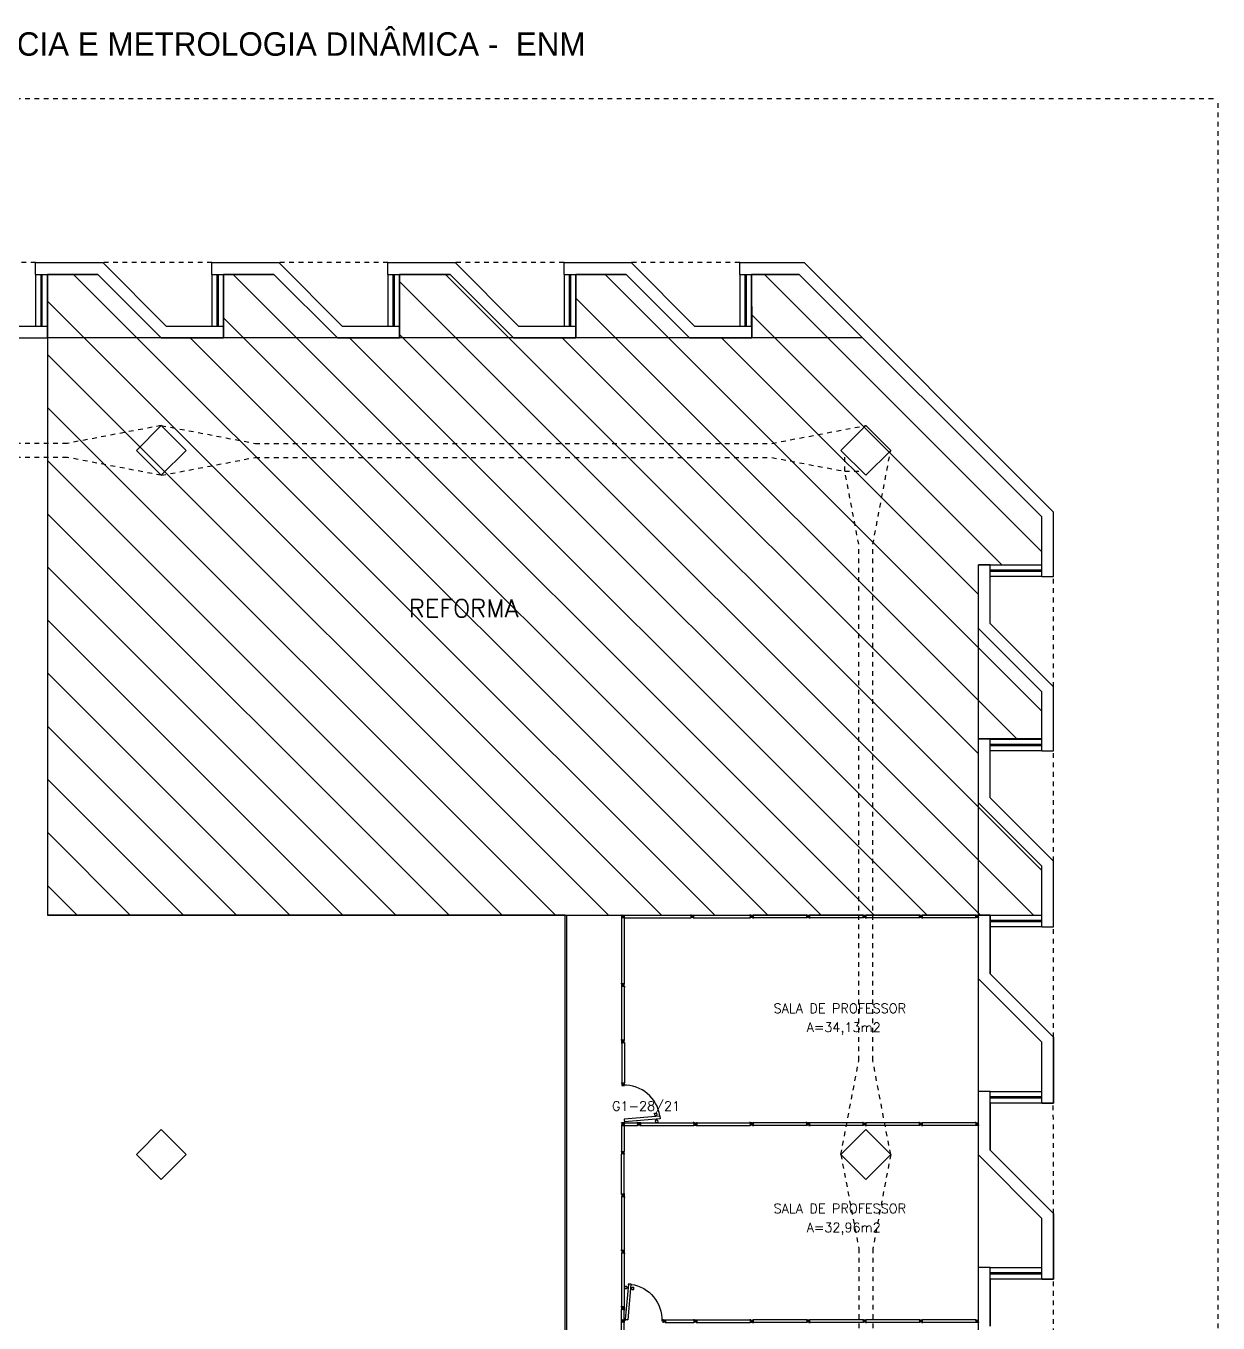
# Model space of a CAD drawing. Header units: centimetres. Extents: x -15 to 273, y 1 to 137.
# Drawn here: x 247.22 to 272.6, y 109.57 to 137.2 of the extents above; entities that cross this region are included whole.
import ezdxf

# ---------------------------------------------------------------- set-up
doc = ezdxf.new("R2010")
doc.units = ezdxf.units.CM
doc.header["$LTSCALE"] = 0.003
doc.header["$MEASUREMENT"] = 0
doc.linetypes.add('HIDDEN', pattern=[0.375, 0.25, -0.125])
doc.linetypes.add('HIDDEN2', pattern=[0.1875, 0.125, -0.0625])
doc.layers.get('0').update_dxf_attribs({"linetype": 'CONTINUOUS'})
for name, color, linetype in [('ALV', 2, 'CONTINUOUS'), ('AR-PRJ-100', 1, 'HIDDEN2'), ('AREA', 2, 'CONTINUOUS'), ('DIV', 2, 'CONTINUOUS'), ('ENDEREÇO NOVO', 2, 'CONTINUOUS'), ('ESQ', 1, 'CONTINUOUS'), ('ESTRUT', 2, 'CONTINUOUS'), ('PainelFELTRO', 2, 'CONTINUOUS'), ('PL-Áreas-Depto', 2, 'CONTINUOUS'), ('PROJ', 1, 'HIDDEN'), ('TEXTO', 2, 'CONTINUOUS'), ('USO', 2, 'CONTINUOUS')]:
    doc.layers.add(name, color=color, linetype=linetype)
doc.styles.add('UNB-100', font='simplex.shx', dxfattribs={"height": 0.2})

# ---------------------------------------------------------------- blocks, each defined once
blk = doc.blocks.new('MTDIV')
for p, q in [((-0.0285, 0.0185), (-0.0285, 0.0285)), ((-0.0185, 0.0285), (-0.0285, 0.0285)), ((-0.0265, 0.0185), (-0.0285, 0.0185)), ((-0.0265, 0.0235), (-0.0265, 0.0265)), ((-0.0265, 0.0265), (-0.0185, 0.0265)), ((-0.0265, 0.0235), (0.0265, 0.0235)), ((-0.0215, 0.0235), (-0.0265, 0.0235)), ((-0.0265, 0.0185), (-0.0265, 0.0215)), ((-0.0265, 0.0215), (-0.0235, 0.0215)), ((-0.0235, 0.0215), (-0.0235, -0.0215)), ((-0.0215, 0.0235), (-0.0215, 0.0215)), ((-0.0215, 0.0215), (0.0215, 0.0215)), ((-0.0215, 0.0195), (0.0195, 0.0195)), ((-0.0215, 0.0195), (-0.0215, -0.0195)), ((-0.0185, 0.0265), (-0.0185, 0.0285)), ((-0.0049, 0), (0.0049, 0)), ((0, -0.0049), (0, 0.0049)), ((0.0115, 0.0095), (0.0115, 0.0075)), ((0.0195, 0.0095), (0.0115, 0.0095)), ((0.0215, 0.0075), (0.0115, 0.0075)), ((0.0135, 0.0075), (0.0135, 0.0055)), ((0.0215, 0.0055), (0.0135, 0.0055)), ((0.0185, 0.0265), (0.0185, 0.0285)), ((0.0185, 0.0285), (0.0285, 0.0285)), ((0.0185, 0.0265), (0.0265, 0.0265)), ((0.0195, 0.0195), (0.0195, 0.0095)), ((0.0215, 0.0235), (0.0215, 0.0075)), ((0.0215, 0.0235), (0.0265, 0.0235)), ((0.0215, 0.0055), (0.0215, -0.0055)), ((0.0235, 0.0215), (0.0235, -0.0215)), ((0.0265, 0.0215), (0.0235, 0.0215)), ((0.0265, 0.0235), (0.0265, 0.0265)), ((0.0265, 0.0185), (0.0265, 0.0215)), ((0.0265, 0.0185), (0.0285, 0.0185)), ((0.0285, 0.0185), (0.0285, 0.0285)), ((-0.0285, -0.0185), (-0.0285, -0.0285)), ((-0.0285, -0.0185), (-0.0265, -0.0185)), ((-0.0185, -0.0285), (-0.0285, -0.0285)), ((-0.0265, -0.0185), (-0.0265, -0.0215)), ((-0.0265, -0.0215), (-0.0235, -0.0215)), ((0.0265, -0.0235), (-0.0265, -0.0235)), ((-0.0265, -0.0235), (-0.0265, -0.0265)), ((-0.0215, -0.0235), (-0.0265, -0.0235)), ((-0.0185, -0.0265), (-0.0265, -0.0265)), ((-0.0215, -0.0195), (0.0195, -0.0195)), ((-0.0215, -0.0215), (0.0215, -0.0215)), ((-0.0215, -0.0215), (-0.0215, -0.0235)), ((-0.0185, -0.0265), (-0.0185, -0.0285)), ((0.0115, -0.0075), (0.0115, -0.0095)), ((0.0215, -0.0075), (0.0115, -0.0075)), ((0.0195, -0.0095), (0.0115, -0.0095)), ((0.0135, -0.0055), (0.0135, -0.0075)), ((0.0215, -0.0055), (0.0135, -0.0055)), ((0.0185, -0.0265), (0.0185, -0.0285)), ((0.0265, -0.0265), (0.0185, -0.0265)), ((0.0185, -0.0285), (0.0285, -0.0285)), ((0.0195, -0.0095), (0.0195, -0.0195)), ((0.0215, -0.0075), (0.0215, -0.0235)), ((0.0215, -0.0235), (0.0265, -0.0235)), ((0.0265, -0.0215), (0.0235, -0.0215)), ((0.0265, -0.0185), (0.0265, -0.0215)), ((0.0285, -0.0185), (0.0265, -0.0185)), ((0.0265, -0.0235), (0.0265, -0.0265)), ((0.0285, -0.0185), (0.0285, -0.0285))]:
    blk.add_line(p, q)
blk = doc.blocks.new('DIV12')
for p, q in [((-0.005, 0), (0.005, 0)), ((0, -0.005), (0, 0.005)), ((0.024, 0.018), (0.028, 0.018)), ((0.024, 0.018), (0.024, 0.016)), ((0.024, 0.016), (0.028, 0.016)), ((0.028, 0.03), (0.043, 0.03)), ((0.028, 0.018), (0.028, 0.03)), ((0.028, -0.017), (0.028, 0.016)), ((0.03, 0.028), (1.169, 0.028)), ((0.03, -0.029), (0.03, 0.028)), ((0.043, 0.03), (0.043, 0.028)), ((1.157, 0.03), (1.157, 0.028)), ((1.171, 0.03), (1.157, 0.03)), ((1.169, -0.029), (1.169, 0.028)), ((1.171, 0.018), (1.171, 0.03)), ((1.176, 0.018), (1.171, 0.018)), ((1.176, 0.016), (1.171, 0.016)), ((1.171, -0.017), (1.171, 0.016)), ((1.176, 0.018), (1.176, 0.016)), ((1.195, 0), (1.205, 0)), ((1.2, -0.005), (1.2, 0.005)), ((0.024, -0.017), (0.028, -0.017)), ((0.024, -0.017), (0.024, -0.019)), ((0.024, -0.019), (0.028, -0.019)), ((0.028, -0.031), (0.028, -0.019)), ((0.028, -0.031), (0.043, -0.031)), ((0.03, -0.029), (1.169, -0.029)), ((0.043, -0.029), (0.043, -0.031)), ((1.157, -0.029), (1.157, -0.031)), ((1.171, -0.031), (1.157, -0.031)), ((1.176, -0.017), (1.171, -0.017)), ((1.176, -0.019), (1.171, -0.019)), ((1.171, -0.031), (1.171, -0.019)), ((1.176, -0.017), (1.176, -0.019))]:
    blk.add_line(p, q)
blk = doc.blocks.new('PLXD')
at = {"color": 1}
for p, q in [((-0.194, 0.727), (-0.233, 0.723)), ((-0.229, 0.673), (-0.233, 0.723)), ((-0.189, 0.677), (-0.229, 0.673)), ((-0.192, 0.712), (-0.194, 0.727)), ((-0.164, 0.714), (-0.192, 0.712)), ((-0.162, 0.694), (-0.19, 0.692)), ((-0.189, 0.677), (-0.19, 0.692)), ((-0.107, 0.719), (-0.079, 0.722)), ((-0.106, 0.7), (-0.077, 0.702)), ((-0.08, 0.737), (-0.041, 0.74)), ((-0.079, 0.722), (-0.08, 0.737)), ((-0.076, 0.687), (-0.077, 0.702)), ((-0.076, 0.687), (-0.036, 0.691)), ((-0.036, 0.691), (-0.041, 0.74))]:
    blk.add_line(p, q, dxfattribs=at)
at = {"color": 2}
for p, q in [((-0.172, 0.786), (-0.161, 0.787)), ((-0.172, 0.786), (-0.171, 0.772)), ((-0.169, 0.772), (-0.171, 0.772)), ((-0.17, 0.784), (-0.114, 0.789)), ((-0.17, 0.784), (-0.103, 0.028)), ((-0.159, 0.792), (-0.161, 0.792)), ((-0.161, 0.792), (-0.161, 0.787)), ((-0.159, 0.792), (-0.159, 0.787)), ((-0.159, 0.787), (-0.126, 0.79)), ((-0.124, 0.795), (-0.126, 0.795)), ((-0.124, 0.795), (-0.124, 0.79)), ((-0.124, 0.79), (-0.112, 0.791)), ((-0.114, 0.789), (-0.046, 0.033)), ((-0.112, 0.791), (-0.11, 0.777)), ((-0.105, 0.026), (-0.106, 0.04)), ((-0.104, 0.04), (-0.106, 0.04)), ((-0.105, 0.026), (-0.093, 0.027)), ((-0.103, 0.028), (-0.046, 0.033)), ((-0.092, 0.022), (-0.093, 0.027)), ((-0.09, 0.022), (-0.092, 0.022)), ((-0.091, 0.027), (-0.058, 0.03)), ((-0.09, 0.022), (-0.091, 0.027)), ((-0.057, 0.025), (-0.058, 0.03)), ((-0.055, 0.025), (-0.057, 0.025)), ((-0.056, 0.03), (-0.044, 0.031)), ((-0.055, 0.025), (-0.056, 0.03)), ((-0.045, 0.045), (-0.047, 0.045)), ((-0.044, 0.031), (-0.045, 0.045)), ((-0.008, 0), (0.006, 0)), ((0, 0.007), (0, -0.006))]:
    blk.add_line(p, q, dxfattribs=at)
for p, q in [((-0.126, 0.795), (-0.126, 0.79)), ((-0.11, 0.777), (-0.112, 0.777))]:
    blk.add_line(p, q)
at = {"color": 1}
blk.add_arc((-0.064, 0.029), 0.764, 98.125, 182.1419, dxfattribs=at)

msp = doc.modelspace()

# ---------------------------------------------------------------- hatches: boundary and pattern name
at = {"layer": 'PainelFELTRO'}
h = msp.add_hatch(dxfattribs=at)
h.set_pattern_fill('_USER', color=1, scale=0.8, angle=315, style=0, pattern_type=0)
h.set_pattern_definition([(315, (0, 0), (0.5656854, 0.5656854), [])])
h.paths.add_polyline_path([(268.848, 123.019), (267.498, 124.369), (267.498, 125.723), (268.848, 125.723), (268.848, 126.742), (263.681, 131.909), (262.663, 131.909), (262.673, 130.559), (261.348, 130.559), (259.998, 131.909), (258.923, 131.909), (258.923, 130.559), (257.598, 130.559), (256.248, 131.909), (255.173, 131.909), (255.173, 130.559), (253.848, 130.559), (252.498, 131.909), (251.423, 131.909), (251.423, 130.559), (250.098, 130.559), (248.748, 131.909), (248.74, 131.909), (247.673, 131.909), (247.673, 130.559), (247.673, 118.259), (268.848, 118.259), (268.848, 119.305), (267.498, 120.655), (267.498, 122.019), (268.848, 122.019)])

# ---------------------------------------------------------------- linework, layer by layer
for p, q in [((259.935, 118.229), (259.925, 118.229)), ((259.93, 118.224), (259.93, 118.234))]:
    msp.add_line(p, q)
at = {"layer": 'ALV'}
for p, q in [((247.423, 132.159), (248.852, 132.159)), ((247.423, 131.909), (247.423, 132.159)), ((250.202, 130.809), (248.852, 132.159)), ((251.173, 132.159), (252.602, 132.159)), ((251.173, 131.909), (251.173, 132.159)), ((253.952, 130.809), (252.602, 132.159)), ((254.923, 131.909), (254.923, 132.159)), ((254.923, 132.159), (256.352, 132.159)), ((257.702, 130.809), (256.352, 132.159)), ((258.673, 132.159), (260.102, 132.159)), ((258.673, 131.909), (258.673, 132.159)), ((261.452, 130.809), (260.102, 132.159)), ((262.413, 132.159), (263.785, 132.159)), ((262.413, 131.909), (262.413, 132.159)), ((269.098, 126.846), (263.785, 132.159)), ((247.423, 131.909), (248.748, 131.909)), ((250.098, 130.559), (248.748, 131.909)), ((251.173, 131.909), (252.498, 131.909)), ((253.848, 130.559), (252.498, 131.909)), ((254.923, 131.909), (256.248, 131.909)), ((257.598, 130.559), (256.248, 131.909)), ((258.673, 131.909), (259.998, 131.909)), ((261.348, 130.559), (259.998, 131.909)), ((262.413, 131.909), (263.681, 131.909)), ((268.848, 126.742), (263.681, 131.909)), ((246.452, 130.809), (247.673, 130.809)), ((247.673, 130.559), (247.673, 130.809)), ((250.202, 130.809), (251.423, 130.809)), ((251.423, 130.559), (251.423, 130.809)), ((253.952, 130.809), (255.173, 130.809)), ((255.173, 130.559), (255.173, 130.809)), ((257.702, 130.809), (258.923, 130.809)), ((258.923, 130.559), (258.923, 130.809)), ((261.452, 130.809), (262.673, 130.809)), ((262.673, 130.559), (262.673, 130.809)), ((246.348, 130.559), (247.673, 130.559)), ((250.098, 130.559), (251.423, 130.559)), ((253.848, 130.559), (255.173, 130.559)), ((257.598, 130.559), (258.923, 130.559)), ((261.348, 130.559), (262.673, 130.559)), ((269.098, 125.473), (269.098, 126.846)), ((268.848, 125.473), (268.848, 126.742)), ((267.748, 125.723), (267.498, 125.723)), ((267.748, 124.473), (267.748, 125.723)), ((268.848, 125.473), (269.098, 125.473)), ((267.498, 124.369), (268.848, 123.019)), ((267.748, 124.473), (269.098, 123.123)), ((268.848, 121.759), (268.848, 123.019)), ((269.098, 121.759), (269.098, 123.123)), ((267.748, 122.009), (267.498, 122.009)), ((267.498, 120.655), (267.498, 122.009)), ((267.748, 122.009), (267.498, 122.009)), ((267.748, 120.759), (267.748, 122.009)), ((268.848, 121.759), (269.098, 121.759)), ((267.748, 120.759), (269.098, 119.409)), ((267.498, 120.655), (268.848, 119.305)), ((269.098, 118.009), (269.098, 119.409)), ((268.848, 118.009), (268.848, 119.305)), ((267.498, 116.905), (267.498, 118.259)), ((267.748, 118.259), (267.498, 118.259)), ((267.748, 118.258), (267.498, 118.258)), ((267.748, 117.008), (267.748, 118.259)), ((268.848, 118.009), (269.098, 118.009)), ((267.498, 116.905), (268.848, 115.555)), ((267.748, 117.008), (269.098, 115.658)), ((268.848, 114.253), (268.848, 115.555)), ((269.098, 114.253), (269.098, 115.658)), ((267.498, 113.15), (267.498, 114.504)), ((267.748, 114.504), (267.498, 114.504)), ((267.748, 114.503), (267.498, 114.503)), ((267.748, 113.253), (267.748, 114.504)), ((268.848, 114.253), (269.098, 114.253)), ((268.852, 114.253), (269.09, 114.253)), ((267.498, 113.15), (268.848, 111.8)), ((267.748, 113.253), (269.098, 111.903)), ((268.848, 110.503), (268.848, 111.8)), ((269.098, 110.503), (269.098, 111.903)), ((267.748, 110.753), (267.498, 110.753)), ((267.498, 109.399), (267.498, 110.753)), ((267.748, 109.503), (267.748, 110.753)), ((269.098, 110.503), (268.848, 110.503)), ((268.848, 110.503), (269.098, 110.503))]:
    msp.add_line(p, q, dxfattribs=at)
at = {"layer": 'AR-PRJ-100', "ltscale": 2}
for points in [[(250.098, 128.69), (248.098, 128.309), (237.098, 128.309), (235.098, 128.69), (235.098, 128.69)], [(250.098, 128.69), (252.098, 128.309), (263.098, 128.309), (265.098, 128.69), (265.098, 128.69)], [(250.098, 127.629), (248.098, 128.009), (237.098, 128.009), (235.544, 127.714), (235.183, 127.714)], [(250.098, 127.629), (252.098, 128.009), (263.098, 128.009), (264.653, 127.714), (265.013, 127.714)], [(264.568, 113.159), (264.948, 115.159), (264.948, 126.159), (264.653, 127.714), (264.653, 128.074)], [(265.628, 113.159), (265.248, 115.159), (265.248, 126.159), (265.628, 128.159)], [(264.568, 113.159), (264.948, 111.159), (264.948, 100.159), (264.653, 98.605), (264.653, 98.244)], [(265.628, 113.159), (265.248, 111.159), (265.248, 100.159), (265.628, 98.159)]]:
    msp.add_lwpolyline(points, dxfattribs=at)
at = {"layer": 'DIV'}
for p, q in [((267.498, 124.369), (267.498, 125.723)), ((259.9, 118.201), (259.9, 118.186)), ((259.912, 118.201), (259.9, 118.201)), ((259.9, 118.186), (259.902, 118.186)), ((259.902, 116.799), (259.902, 118.199)), ((259.959, 118.199), (259.902, 118.199)), ((259.912, 118.206), (259.912, 118.201)), ((259.912, 118.206), (259.914, 118.206)), ((259.914, 118.206), (259.914, 118.201)), ((259.947, 118.201), (259.914, 118.201)), ((259.937, 118.259), (261.376, 118.259)), ((259.947, 118.206), (259.947, 118.201)), ((259.947, 118.206), (259.949, 118.206)), ((259.949, 118.206), (259.949, 118.201)), ((259.961, 118.201), (259.949, 118.201)), ((259.954, 118.202), (261.376, 118.202)), ((259.959, 116.799), (259.959, 118.199)), ((259.959, 118.186), (259.961, 118.186)), ((259.961, 118.201), (259.961, 118.186)), ((261.364, 118.259), (261.364, 118.261)), ((261.378, 118.261), (261.364, 118.261)), ((261.364, 118.258), (261.364, 118.26)), ((261.378, 118.26), (261.364, 118.26)), ((261.364, 118.199), (261.364, 118.201)), ((261.378, 118.199), (261.364, 118.199)), ((261.376, 118.258), (261.376, 118.201)), ((261.378, 118.261), (261.378, 118.249)), ((261.378, 118.26), (261.378, 118.248)), ((261.383, 118.248), (261.378, 118.248)), ((261.378, 118.246), (261.378, 118.213)), ((261.383, 118.246), (261.378, 118.246)), ((261.383, 118.213), (261.378, 118.213)), ((261.378, 118.211), (261.378, 118.199)), ((261.383, 118.211), (261.378, 118.211)), ((261.383, 118.246), (261.383, 118.248)), ((261.383, 118.211), (261.383, 118.213)), ((261.402, 118.23), (261.412, 118.23)), ((261.407, 118.235), (261.407, 118.225)), ((261.418, 118.259), (262.637, 118.259)), ((261.435, 118.202), (262.637, 118.202)), ((262.625, 118.259), (262.625, 118.261)), ((262.639, 118.261), (262.625, 118.261)), ((262.625, 118.2), (262.625, 118.202)), ((262.639, 118.2), (262.625, 118.2)), ((262.637, 118.259), (262.637, 118.202)), ((262.639, 118.261), (262.639, 118.249)), ((262.644, 118.249), (262.639, 118.249)), ((262.639, 118.247), (262.639, 118.214)), ((262.644, 118.247), (262.639, 118.247)), ((262.644, 118.214), (262.639, 118.214)), ((262.639, 118.212), (262.639, 118.2)), ((262.644, 118.212), (262.639, 118.212)), ((262.644, 118.247), (262.644, 118.249)), ((262.644, 118.212), (262.644, 118.214)), ((262.663, 118.23), (262.673, 118.23)), ((262.668, 118.235), (262.668, 118.225)), ((267.473, 118.23), (267.463, 118.23)), ((267.468, 118.235), (267.468, 118.225)), ((259.9, 116.811), (259.902, 116.811)), ((259.9, 116.797), (259.9, 116.811)), ((259.912, 116.797), (259.9, 116.797)), ((259.959, 116.799), (259.902, 116.799)), ((259.912, 116.792), (259.912, 116.797)), ((259.912, 116.792), (259.914, 116.792)), ((259.914, 116.792), (259.914, 116.797)), ((259.947, 116.797), (259.914, 116.797)), ((259.935, 116.768), (259.925, 116.768)), ((259.93, 116.763), (259.93, 116.773)), ((259.947, 116.792), (259.947, 116.797)), ((259.947, 116.792), (259.949, 116.792)), ((259.949, 116.792), (259.949, 116.797)), ((259.961, 116.797), (259.949, 116.797)), ((259.959, 116.811), (259.961, 116.811)), ((259.961, 116.797), (259.961, 116.811)), ((259.9, 115.54), (259.9, 115.525)), ((259.912, 115.54), (259.9, 115.54)), ((259.9, 115.525), (259.902, 115.525)), ((259.902, 115.538), (259.902, 114.685)), ((259.959, 115.538), (259.902, 115.538)), ((259.912, 115.545), (259.912, 115.54)), ((259.912, 115.545), (259.914, 115.545)), ((259.914, 115.545), (259.914, 115.54)), ((259.947, 115.54), (259.914, 115.54)), ((259.935, 115.568), (259.925, 115.568)), ((259.93, 115.573), (259.93, 115.563)), ((259.947, 115.545), (259.947, 115.54)), ((259.947, 115.545), (259.949, 115.545)), ((259.949, 115.545), (259.949, 115.54)), ((259.961, 115.54), (259.949, 115.54)), ((259.959, 115.538), (259.959, 114.685)), ((259.959, 115.525), (259.961, 115.525)), ((259.961, 115.54), (259.961, 115.525)), ((259.898, 113.781), (259.91, 113.781)), ((259.898, 113.781), (259.898, 113.766)), ((259.9, 113.766), (259.898, 113.766)), ((259.9, 113.779), (259.957, 113.779)), ((259.9, 113.779), (259.9, 113.227)), ((259.912, 113.786), (259.91, 113.786)), ((259.91, 113.786), (259.91, 113.781)), ((259.912, 113.786), (259.912, 113.781)), ((259.912, 113.781), (259.945, 113.781)), ((259.923, 113.809), (259.933, 113.809)), ((259.933, 113.809), (259.923, 113.809)), ((259.928, 113.804), (259.928, 113.814)), ((259.928, 113.804), (259.928, 113.814)), ((259.947, 113.786), (259.945, 113.786)), ((259.945, 113.786), (259.945, 113.781)), ((259.947, 113.786), (259.947, 113.781)), ((259.947, 113.781), (259.959, 113.781)), ((259.957, 113.779), (259.957, 113.227)), ((259.959, 113.766), (259.957, 113.766)), ((259.959, 113.838), (260.237, 113.838)), ((259.959, 113.781), (259.959, 113.766)), ((259.959, 113.781), (260.237, 113.781)), ((260.239, 113.84), (260.225, 113.84)), ((260.225, 113.838), (260.225, 113.84)), ((260.225, 113.779), (260.225, 113.781)), ((260.239, 113.779), (260.225, 113.779)), ((260.237, 113.838), (260.237, 113.781)), ((260.239, 113.84), (260.239, 113.828)), ((260.244, 113.828), (260.239, 113.828)), ((260.244, 113.826), (260.239, 113.826)), ((260.239, 113.826), (260.239, 113.793)), ((260.244, 113.793), (260.239, 113.793)), ((260.244, 113.791), (260.239, 113.791)), ((260.239, 113.791), (260.239, 113.779)), ((260.244, 113.826), (260.244, 113.828)), ((260.244, 113.791), (260.244, 113.793)), ((260.263, 113.809), (260.273, 113.809)), ((260.268, 113.814), (260.268, 113.804)), ((261.473, 113.809), (261.463, 113.809)), ((261.468, 113.814), (261.468, 113.804)), ((261.491, 113.826), (261.491, 113.828)), ((261.491, 113.828), (261.496, 113.828)), ((261.491, 113.826), (261.496, 113.826)), ((261.491, 113.791), (261.491, 113.793)), ((261.491, 113.793), (261.496, 113.793)), ((261.491, 113.791), (261.496, 113.791)), ((261.496, 113.84), (261.496, 113.828)), ((261.496, 113.84), (261.511, 113.84)), ((261.496, 113.826), (261.496, 113.793)), ((261.496, 113.791), (261.496, 113.779)), ((261.496, 113.779), (261.511, 113.779)), ((261.498, 113.838), (261.498, 113.781)), ((261.511, 113.838), (261.511, 113.84)), ((261.511, 113.779), (261.511, 113.781)), ((262.639, 113.84), (262.625, 113.84)), ((262.625, 113.838), (262.625, 113.84)), ((262.625, 113.779), (262.625, 113.781)), ((262.639, 113.779), (262.625, 113.779)), ((262.637, 113.838), (262.637, 113.781)), ((262.639, 113.84), (262.639, 113.828)), ((262.644, 113.828), (262.639, 113.828)), ((262.644, 113.826), (262.639, 113.826)), ((262.639, 113.826), (262.639, 113.793)), ((262.644, 113.793), (262.639, 113.793)), ((262.644, 113.791), (262.639, 113.791)), ((262.639, 113.791), (262.639, 113.779)), ((262.644, 113.826), (262.644, 113.828)), ((262.644, 113.791), (262.644, 113.793)), ((262.663, 113.809), (262.673, 113.809)), ((262.668, 113.814), (262.668, 113.804)), ((259.9, 112.318), (259.9, 113.17)), ((259.957, 112.318), (259.957, 113.17)), ((259.898, 112.316), (259.898, 112.33)), ((259.898, 112.33), (259.9, 112.33)), ((259.91, 112.316), (259.898, 112.316)), ((259.957, 112.318), (259.9, 112.318)), ((259.91, 112.311), (259.91, 112.316)), ((259.91, 112.311), (259.912, 112.311)), ((259.945, 112.316), (259.912, 112.316)), ((259.912, 112.311), (259.912, 112.316)), ((259.933, 112.287), (259.923, 112.287)), ((259.928, 112.282), (259.928, 112.292)), ((259.945, 112.311), (259.945, 112.316)), ((259.945, 112.311), (259.947, 112.311)), ((259.959, 112.316), (259.947, 112.316)), ((259.947, 112.311), (259.947, 112.316)), ((259.957, 112.33), (259.959, 112.33)), ((259.959, 112.316), (259.959, 112.33)), ((260.802, 109.609), (260.812, 109.609)), ((260.807, 109.614), (260.807, 109.604)), ((260.825, 109.638), (261.439, 109.638)), ((260.825, 109.581), (261.439, 109.581)), ((261.427, 109.638), (261.427, 109.64)), ((261.441, 109.64), (261.427, 109.64)), ((261.427, 109.579), (261.427, 109.581)), ((261.441, 109.579), (261.427, 109.579)), ((261.439, 109.638), (261.439, 109.581)), ((261.441, 109.64), (261.441, 109.628)), ((261.446, 109.628), (261.441, 109.628)), ((261.441, 109.626), (261.441, 109.593)), ((261.446, 109.626), (261.441, 109.626)), ((261.446, 109.593), (261.441, 109.593)), ((261.441, 109.591), (261.441, 109.579)), ((261.446, 109.591), (261.441, 109.591)), ((261.446, 109.626), (261.446, 109.628)), ((261.446, 109.591), (261.446, 109.593)), ((261.464, 109.609), (261.475, 109.609)), ((261.464, 109.609), (261.475, 109.609)), ((261.47, 109.614), (261.47, 109.604)), ((261.47, 109.614), (261.47, 109.604))]:
    msp.add_line(p, q, dxfattribs=at)
at = {"layer": 'ESQ'}
for p, q in [((247.423, 131.909), (247.423, 130.809)), ((247.538, 130.809), (247.538, 131.909)), ((247.558, 131.909), (247.558, 130.809)), ((247.673, 130.809), (247.673, 131.909)), ((251.173, 131.909), (251.173, 130.809)), ((251.288, 130.809), (251.288, 131.909)), ((251.308, 131.909), (251.308, 130.809)), ((251.423, 130.809), (251.423, 131.909)), ((254.923, 131.909), (254.923, 130.809)), ((255.038, 130.809), (255.038, 131.909)), ((255.058, 131.909), (255.058, 130.809)), ((255.173, 130.809), (255.173, 131.909)), ((258.673, 131.909), (258.673, 130.809)), ((258.788, 130.809), (258.788, 131.909)), ((258.808, 131.909), (258.808, 130.809)), ((258.923, 130.809), (258.923, 131.909)), ((262.413, 131.909), (262.413, 130.809)), ((262.528, 130.809), (262.528, 131.909)), ((262.548, 131.909), (262.548, 130.809)), ((262.663, 130.809), (262.663, 131.909)), ((267.748, 125.723), (268.848, 125.723)), ((268.848, 125.608), (267.748, 125.608)), ((267.748, 125.588), (268.848, 125.588)), ((268.848, 125.473), (267.748, 125.473)), ((267.748, 122.009), (268.848, 122.009)), ((268.848, 121.894), (267.748, 121.894)), ((267.748, 121.874), (268.848, 121.874)), ((268.848, 121.759), (267.748, 121.759)), ((258.7, 104.139), (258.7, 118.259)), ((258.73, 104.109), (258.73, 118.259)), ((267.748, 118.259), (268.848, 118.259)), ((268.848, 118.144), (267.748, 118.144)), ((267.748, 118.124), (268.848, 118.124)), ((268.848, 118.009), (267.748, 118.009)), ((267.748, 114.503), (268.848, 114.503)), ((268.848, 114.388), (267.748, 114.388)), ((267.748, 114.368), (268.848, 114.368)), ((268.848, 114.253), (267.748, 114.253)), ((267.748, 110.753), (268.848, 110.753)), ((268.848, 110.638), (267.748, 110.638)), ((267.748, 110.618), (268.848, 110.618)), ((268.848, 110.503), (267.748, 110.503))]:
    msp.add_line(p, q, dxfattribs=at)
at = {"layer": 'ESTRUT'}
for points in [[(250.098, 128.69), (249.568, 128.159), (250.098, 127.629), (250.628, 128.159)], [(265.098, 128.69), (265.628, 128.159), (265.098, 127.629), (264.568, 128.159)], [(250.098, 113.69), (249.568, 113.159), (250.098, 112.629), (250.628, 113.159)], [(265.098, 113.69), (265.628, 113.159), (265.098, 112.629), (264.568, 113.159)]]:
    msp.add_lwpolyline(points, close=True, dxfattribs=at)
at = {"layer": 'PainelFELTRO'}
msp.add_lwpolyline([(268.848, 122.009), (268.848, 123.019), (267.498, 124.369), (267.498, 125.723), (268.848, 125.723), (268.848, 126.742), (263.681, 131.909), (262.663, 131.909), (262.673, 130.559), (261.348, 130.559), (259.998, 131.909), (258.923, 131.909), (258.923, 130.559), (257.598, 130.559), (256.248, 131.909), (255.173, 131.909), (255.173, 130.559), (253.848, 130.559), (252.498, 131.909), (251.423, 131.909), (251.423, 130.559), (250.098, 130.559), (248.748, 131.909), (248.74, 131.909), (247.673, 131.909), (247.673, 130.559), (247.673, 118.259), (268.848, 118.259), (268.848, 119.305), (267.498, 120.655), (267.498, 122.019), (268.848, 122.019), (268.848, 123.019)], dxfattribs=at)
at = {"layer": 'PL-Áreas-Depto'}
for p, q in [((247.673, 130.559), (247.673, 118.259)), ((258.7, 118.259), (247.673, 118.259)), ((258.7, 104.139), (258.7, 118.259)), ((261.418, 118.259), (267.748, 118.259)), ((267.748, 118.259), (267.748, 117.008)), ((267.748, 117.008), (269.098, 115.658)), ((269.098, 115.658), (269.098, 114.253)), ((269.098, 114.253), (267.748, 114.253)), ((267.748, 114.253), (267.748, 113.253)), ((267.748, 113.253), (269.098, 111.903)), ((269.098, 111.903), (269.098, 110.503)), ((269.098, 110.503), (267.748, 110.503)), ((267.748, 110.503), (267.748, 109.503))]:
    msp.add_line(p, q, dxfattribs=at)
at = {"layer": 'PROJ'}
for p, q in [((227.598, 135.659), (272.598, 135.659)), ((272.598, 90.659), (272.598, 135.659)), ((247.423, 132.159), (245.102, 132.159)), ((251.173, 132.159), (248.852, 132.159)), ((254.923, 132.159), (252.602, 132.159)), ((258.673, 132.159), (256.352, 132.159)), ((262.413, 132.159), (260.102, 132.159)), ((269.098, 123.123), (269.098, 125.473)), ((269.098, 119.409), (269.098, 121.759)), ((269.098, 115.658), (269.098, 118.009)), ((269.098, 111.903), (269.09, 114.253)), ((269.098, 108.153), (269.098, 110.503))]:
    msp.add_line(p, q, dxfattribs=at)
at = {"layer": 'PROJ', "linetype": 'Continuous'}
for p, q in [((250.098, 130.559), (247.673, 130.559)), ((253.848, 130.559), (251.423, 130.559)), ((257.598, 130.559), (255.173, 130.559)), ((261.348, 130.559), (258.923, 130.559)), ((265.031, 130.559), (262.673, 130.559)), ((267.498, 122.019), (267.498, 124.369)), ((267.498, 118.259), (267.498, 120.655)), ((267.498, 114.504), (267.498, 116.905)), ((267.498, 110.753), (267.498, 113.15))]:
    msp.add_line(p, q, dxfattribs=at)

# ---------------------------------------------------------------- block references
at = {"layer": 'DIV'}
for name, p, rotation in [('MTDIV', (259.93, 118.229), 270), ('MTDIV', (261.407, 118.23), 270), ('MTDIV', (262.668, 118.23), 270), ('DIV12', (263.868, 118.23), 180), ('MTDIV', (263.868, 118.23), 270), ('DIV12', (265.068, 118.23), 180), ('MTDIV', (265.068, 118.23), 270), ('DIV12', (266.268, 118.23), 180), ('MTDIV', (266.268, 118.23), 270), ('DIV12', (267.468, 118.23), 180), ('MTDIV', (267.468, 118.23), 270), ('DIV12', (259.93, 115.568), 89.99999999999999), ('MTDIV', (259.93, 116.768), 180), ('MTDIV', (259.93, 116.768), 180), ('MTDIV', (259.93, 115.568), 180), ('PLXD', (259.928, 113.809), 270), ('MTDIV', (260.268, 113.809), 270), ('MTDIV', (260.268, 113.809), 270), ('MTDIV', (262.668, 113.809), 270), ('DIV12', (263.868, 113.809), 180), ('MTDIV', (263.868, 113.809), 270), ('DIV12', (265.068, 113.809), 180), ('MTDIV', (265.068, 113.809), 180), ('DIV12', (266.268, 113.809), 180), ('MTDIV', (266.268, 113.809), 180), ('DIV12', (267.468, 113.809), 180), ('MTDIV', (259.928, 113.198), 180), ('DIV12', (259.928, 108.687), 90), ('MTDIV', (259.928, 109.887), 270), ('MTDIV', (259.928, 109.609), 270), ('MTDIV', (260.807, 109.609), 270), ('MTDIV', (261.47, 109.609), 270), ('DIV12', (263.87, 109.609), 180), ('MTDIV', (263.87, 109.609), 270), ('DIV12', (265.07, 109.609), 180), ('MTDIV', (265.07, 109.609), 270), ('DIV12', (266.27, 109.609), 180), ('MTDIV', (266.27, 109.609), 270), ('DIV12', (267.47, 109.609), 180)]:
    msp.add_blockref(name, p, dxfattribs=dict(at, rotation=rotation))
at = {"layer": 'DIV', "xscale": -1}
for name, p in [('MTDIV', (259.93, 114.657)), ('MTDIV', (259.928, 113.809)), ('MTDIV', (259.928, 112.287)), ('MTDIV', (259.928, 111.087)), ('PLXD', (259.929, 109.609))]:
    msp.add_blockref(name, p, dxfattribs=at)
for name, p, rotation in [('DIV12', (260.268, 113.809), 180), ('MTDIV', (261.468, 113.809), 90), ('MTDIV', (261.468, 113.809), 90), ('DIV12', (261.468, 113.809), 180), ('MTDIV', (267.468, 113.809), 90), ('DIV12', (259.928, 112.287), 90), ('DIV12', (259.928, 111.087), 90), ('DIV12', (261.47, 109.609), 180), ('MTDIV', (262.67, 109.609), 90), ('MTDIV', (267.47, 109.609), 90)]:
    msp.add_blockref(name, p, dxfattribs=dict(at, rotation=rotation))

# ---------------------------------------------------------------- texts
at = {"layer": 'AREA', "style": 'UNB-100'}
for s, p in [('A=34,13m2', (263.839, 115.771)), ('A=32,96m2', (263.839, 111.507))]:
    msp.add_text(s, height=0.2, dxfattribs=at).set_placement(p)
at = {"layer": 'ENDEREÇO NOVO', "style": 'UNB-100'}
msp.add_text('G1-28/21', height=0.2, dxfattribs=at).set_placement((259.696, 114.092))
at = {"layer": 'TEXTO', "style": 'UNB-100'}
for s, height, p in [('REFORMA', 0.3813, (255.367, 124.604)), ('SALA DE PROFESSOR', 0.2, (263.135, 116.174)), ('SALA DE PROFESSOR', 0.2, (263.135, 111.91))]:
    msp.add_text(s, height=height, dxfattribs=at).set_placement(p)
at = {"layer": 'USO'}
msp.add_text('LABORATÓRIO DE TERMOCIÊNCIA E METROLOGIA DINÂMICA -  ENM', height=0.5, dxfattribs=at).set_placement((236.879, 136.567))

doc.saveas('drawing.dxf')
